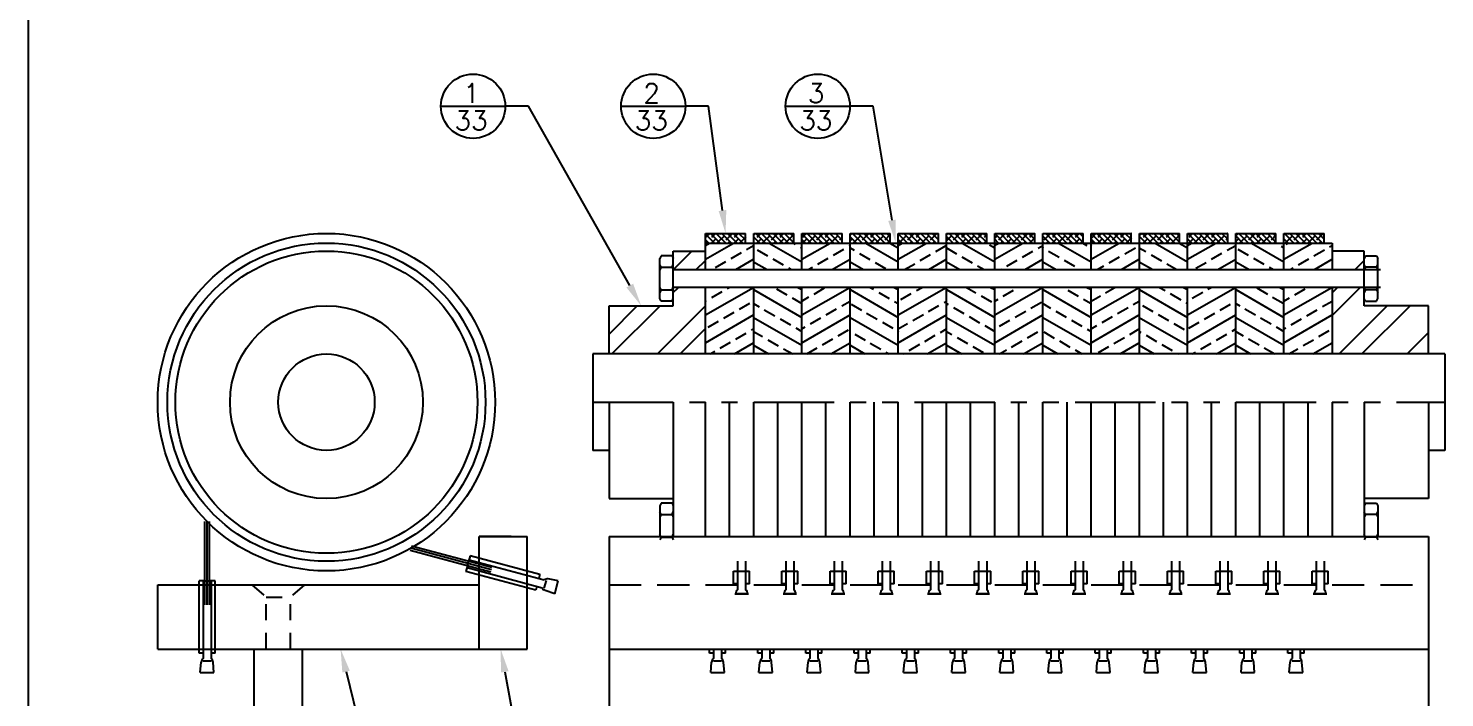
# Model space of a CAD drawing. Extents: x 0 to 33, y 0 to 24.7.
# Drawn here: x 0 to 11.02, y 6.99 to 12.2 of the extents above; entities that cross this region are included whole.
import ezdxf

# ---------------------------------------------------------------- set-up
doc = ezdxf.new("R2010")
doc.units = 0
doc.header["$MEASUREMENT"] = 0
for name, pattern in [('HIDDEN', [0.375, 0.25, -0.125]), ('HIDDEN2', [0.1875, 0.125, -0.0625]), ('PHANTOM2', [1.25, 0.625, -0.125, 0.125, -0.125, 0.125, -0.125])]:
    doc.linetypes.add(name, pattern=pattern)
doc.layers.get('0').update_dxf_attribs({"linetype": 'CONTINUOUS'})
for name, color, linetype in [('BORDER', 5, 'CONTINUOUS'), ('HATCH', 2, 'CONTINUOUS'), ('HIDDEN', 6, 'HIDDEN'), ('HIDDEN2', 6, 'HIDDEN2'), ('NFSECTION', 6, 'PHANTOM2'), ('OBJECT', 3, 'CONTINUOUS'), ('TEXT', 1, 'CONTINUOUS')]:
    doc.layers.add(name, color=color, linetype=linetype)
doc.styles.add('SIMPLEX', font='SIMPLEX')

# ---------------------------------------------------------------- blocks, each defined once
blk = doc.blocks.new('*X22')
at = {"color": 0}
for p, q in [((5.019, 10.322), (5.162, 10.466)), ((5.196, 10.322), (5.267, 10.394)), ((10.322, 10.322), (10.392, 10.392)), ((5.017, 10.144), (5.058, 10.184)), ((10.142, 10.142), (10.184, 10.184)), ((10.142, 9.965), (10.361, 10.184)), ((4.517, 9.821), (4.737, 10.041)), ((4.539, 9.666), (4.914, 10.041)), ((4.893, 9.666), (5.267, 10.04)), ((10.196, 9.666), (10.571, 10.041)), ((10.373, 9.666), (10.748, 10.041)), ((5.07, 9.666), (5.267, 9.863)), ((10.726, 9.666), (10.892, 9.832))]:
    blk.add_line(p, q, dxfattribs=at)
blk = doc.blocks.new('*X23')
at = {"color": 0}
for p, q in [((5.267, 10.402), (5.486, 10.528)), ((5.267, 10.51), (5.298, 10.528)), ((5.587, 10.479), (5.642, 10.51)), ((6.017, 10.402), (6.236, 10.528)), ((6.046, 10.527), (6.048, 10.528)), ((6.262, 10.435), (6.343, 10.482)), ((6.384, 10.506), (6.392, 10.51)), ((6.767, 10.402), (6.986, 10.528)), ((6.767, 10.51), (6.798, 10.528)), ((7.058, 10.462), (7.14, 10.509)), ((7.517, 10.402), (7.736, 10.528)), ((7.517, 10.511), (7.548, 10.528)), ((7.855, 10.489), (7.892, 10.51)), ((8.267, 10.402), (8.486, 10.528)), ((8.267, 10.51), (8.273, 10.514)), ((8.529, 10.445), (8.611, 10.492)), ((9.017, 10.402), (9.236, 10.528)), ((9.017, 10.51), (9.048, 10.528)), ((9.326, 10.472), (9.392, 10.51)), ((9.767, 10.402), (9.986, 10.528)), ((9.785, 10.521), (9.798, 10.528)), ((10, 10.429), (10.082, 10.476)), ((10.122, 10.499), (10.142, 10.51)), ((5.344, 10.338), (5.425, 10.385)), ((5.466, 10.408), (5.547, 10.455)), ((5.504, 10.322), (5.642, 10.402)), ((6.14, 10.365), (6.221, 10.412)), ((6.254, 10.322), (6.392, 10.402)), ((6.816, 10.322), (6.896, 10.368)), ((6.937, 10.392), (7.018, 10.439)), ((7.004, 10.322), (7.142, 10.402)), ((7.611, 10.348), (7.692, 10.395)), ((7.733, 10.419), (7.814, 10.465)), ((7.754, 10.322), (7.892, 10.402)), ((8.408, 10.375), (8.489, 10.422)), ((8.504, 10.322), (8.642, 10.402)), ((9.082, 10.332), (9.163, 10.378)), ((9.204, 10.402), (9.285, 10.449)), ((9.254, 10.322), (9.392, 10.402)), ((9.879, 10.358), (9.96, 10.405)), ((10.004, 10.322), (10.142, 10.402)), ((6.066, 10.322), (6.1, 10.342)), ((7.566, 10.322), (7.571, 10.325)), ((8.316, 10.322), (8.367, 10.352)), ((9.816, 10.322), (9.838, 10.335)), ((5.267, 9.969), (5.64, 10.184)), ((5.316, 10.105), (5.397, 10.152)), ((5.437, 10.176), (5.452, 10.184)), ((6.017, 9.969), (6.39, 10.184)), ((6.112, 10.132), (6.193, 10.179)), ((6.767, 9.969), (7.14, 10.184)), ((6.909, 10.159), (6.952, 10.184)), ((7.517, 9.969), (7.89, 10.184)), ((7.583, 10.116), (7.664, 10.162)), ((8.267, 9.969), (8.64, 10.184)), ((8.38, 10.142), (8.452, 10.184)), ((9.017, 9.969), (9.39, 10.184)), ((9.054, 10.099), (9.135, 10.146)), ((9.176, 10.169), (9.202, 10.184)), ((9.767, 9.969), (10.14, 10.184)), ((9.851, 10.126), (9.932, 10.173)), ((5.267, 10.077), (5.275, 10.082)), ((5.531, 10.013), (5.612, 10.06)), ((6.017, 10.077), (6.072, 10.109)), ((6.328, 10.04), (6.392, 10.077)), ((6.787, 10.089), (6.868, 10.136)), ((7.002, 9.997), (7.083, 10.044)), ((7.124, 10.067), (7.142, 10.077)), ((7.517, 10.077), (7.543, 10.092)), ((7.799, 10.023), (7.88, 10.07)), ((8.267, 10.077), (8.339, 10.119)), ((8.473, 9.98), (8.555, 10.027)), ((8.595, 10.05), (8.642, 10.077)), ((9.27, 10.007), (9.351, 10.054)), ((9.392, 10.077), (9.392, 10.077)), ((9.767, 10.077), (9.81, 10.102)), ((10.066, 10.034), (10.142, 10.077)), ((5.267, 9.753), (5.642, 9.969)), ((5.288, 9.873), (5.369, 9.92)), ((5.409, 9.943), (5.491, 9.99)), ((6.017, 9.753), (6.392, 9.969)), ((6.084, 9.9), (6.165, 9.946)), ((6.206, 9.97), (6.287, 10.017)), ((6.767, 9.753), (7.142, 9.969)), ((6.88, 9.926), (6.962, 9.973)), ((7.517, 9.753), (7.892, 9.969)), ((7.555, 9.883), (7.636, 9.93)), ((7.677, 9.953), (7.758, 10)), ((8.267, 9.753), (8.642, 9.969)), ((8.352, 9.91), (8.433, 9.957)), ((9.017, 9.753), (9.392, 9.969)), ((9.148, 9.936), (9.229, 9.983)), ((9.767, 9.753), (10.142, 9.969)), ((9.823, 9.893), (9.904, 9.94)), ((9.944, 9.963), (10.026, 10.01)), ((5.503, 9.781), (5.584, 9.828)), ((5.625, 9.851), (5.642, 9.861)), ((6.017, 9.861), (6.043, 9.876)), ((6.3, 9.808), (6.381, 9.854)), ((6.767, 9.861), (6.84, 9.903)), ((6.974, 9.764), (7.055, 9.811)), ((7.096, 9.834), (7.142, 9.861)), ((7.771, 9.791), (7.852, 9.838)), ((8.267, 9.861), (8.311, 9.886)), ((8.567, 9.818), (8.642, 9.861)), ((9.026, 9.866), (9.107, 9.913)), ((9.242, 9.774), (9.323, 9.821)), ((9.364, 9.844), (9.392, 9.861)), ((9.767, 9.861), (9.782, 9.87)), ((10.038, 9.801), (10.119, 9.848)), ((5.381, 9.71), (5.463, 9.757)), ((5.492, 9.666), (5.642, 9.753)), ((6.056, 9.667), (6.137, 9.714)), ((6.178, 9.737), (6.259, 9.784)), ((6.242, 9.666), (6.392, 9.753)), ((6.852, 9.694), (6.934, 9.741)), ((6.992, 9.666), (7.142, 9.753)), ((7.554, 9.666), (7.608, 9.697)), ((7.649, 9.72), (7.73, 9.767)), ((7.742, 9.666), (7.892, 9.753)), ((8.324, 9.677), (8.405, 9.724)), ((8.445, 9.747), (8.526, 9.794)), ((8.492, 9.666), (8.642, 9.753)), ((9.12, 9.704), (9.201, 9.751)), ((9.242, 9.666), (9.392, 9.753)), ((9.804, 9.666), (9.876, 9.707)), ((9.916, 9.731), (9.998, 9.777)), ((9.992, 9.666), (10.142, 9.753)), ((5.304, 9.666), (5.341, 9.687)), ((6.804, 9.666), (6.812, 9.67)), ((9.054, 9.666), (9.079, 9.68))]:
    blk.add_line(p, q, dxfattribs=at)
blk = doc.blocks.new('*X24')
at = {"color": 0}
for p, q in [((5.669, 10.475), (5.75, 10.428)), ((5.764, 10.528), (6.017, 10.382)), ((5.952, 10.528), (5.966, 10.52)), ((6.006, 10.497), (6.017, 10.491)), ((6.392, 10.491), (6.425, 10.472)), ((6.514, 10.528), (6.767, 10.382)), ((6.702, 10.528), (6.762, 10.494)), ((7.142, 10.491), (7.221, 10.445)), ((7.264, 10.528), (7.517, 10.382)), ((7.477, 10.514), (7.517, 10.491)), ((7.892, 10.491), (7.896, 10.489)), ((8.014, 10.528), (8.267, 10.382)), ((8.202, 10.528), (8.233, 10.51)), ((8.642, 10.491), (8.692, 10.462)), ((8.764, 10.528), (9.017, 10.382)), ((8.952, 10.528), (9.017, 10.491)), ((9.408, 10.482), (9.489, 10.435)), ((9.514, 10.528), (9.767, 10.382)), ((9.702, 10.528), (9.704, 10.527)), ((9.745, 10.504), (9.767, 10.491)), ((5.642, 10.382), (5.746, 10.322)), ((5.791, 10.405), (5.872, 10.358)), ((6.392, 10.382), (6.496, 10.322)), ((6.465, 10.448), (6.547, 10.401)), ((6.587, 10.378), (6.668, 10.331)), ((7.142, 10.382), (7.246, 10.322)), ((7.262, 10.422), (7.343, 10.375)), ((7.892, 10.382), (7.996, 10.322)), ((7.936, 10.465), (8.018, 10.418)), ((8.058, 10.395), (8.139, 10.348)), ((8.642, 10.382), (8.746, 10.322)), ((8.733, 10.438), (8.814, 10.391)), ((8.855, 10.368), (8.934, 10.322)), ((9.392, 10.382), (9.496, 10.322)), ((9.529, 10.411), (9.61, 10.365)), ((5.913, 10.335), (5.934, 10.322)), ((7.384, 10.351), (7.434, 10.322)), ((8.18, 10.324), (8.184, 10.322)), ((9.651, 10.341), (9.684, 10.322)), ((5.642, 10.166), (6.017, 9.949)), ((5.819, 10.172), (5.9, 10.125)), ((5.985, 10.184), (6.017, 10.166)), ((6.392, 10.166), (6.767, 9.949)), ((6.548, 10.184), (6.575, 10.169)), ((6.615, 10.145), (6.696, 10.098)), ((6.735, 10.184), (6.767, 10.166)), ((7.142, 10.166), (7.517, 9.949)), ((7.298, 10.184), (7.371, 10.142)), ((7.485, 10.184), (7.517, 10.166)), ((7.892, 10.166), (8.267, 9.949)), ((8.086, 10.162), (8.167, 10.115)), ((8.235, 10.184), (8.267, 10.166)), ((8.642, 10.166), (9.017, 9.949)), ((8.798, 10.184), (8.842, 10.159)), ((8.985, 10.184), (9.017, 10.166)), ((9.392, 10.166), (9.767, 9.949)), ((9.557, 10.179), (9.639, 10.132)), ((9.735, 10.184), (9.767, 10.166)), ((5.642, 10.058), (5.684, 10.033)), ((5.941, 10.102), (6.017, 10.058)), ((6.4, 10.053), (6.481, 10.006)), ((6.737, 10.075), (6.767, 10.058)), ((7.142, 10.058), (7.155, 10.05)), ((7.196, 10.026), (7.277, 9.98)), ((7.412, 10.119), (7.493, 10.072)), ((7.892, 10.058), (7.952, 10.023)), ((8.208, 10.092), (8.267, 10.058)), ((8.667, 10.043), (8.748, 9.996)), ((8.883, 10.135), (8.964, 10.088)), ((9.004, 10.065), (9.017, 10.058)), ((9.392, 10.058), (9.423, 10.04)), ((9.679, 10.108), (9.76, 10.062)), ((5.642, 9.949), (6.017, 9.733)), ((5.725, 10.01), (5.806, 9.963)), ((5.847, 9.939), (5.928, 9.893)), ((6.392, 9.949), (6.767, 9.733)), ((6.521, 9.983), (6.603, 9.936)), ((7.142, 9.949), (7.517, 9.733)), ((7.318, 9.956), (7.399, 9.909)), ((7.892, 9.949), (8.267, 9.733)), ((7.993, 10), (8.074, 9.953)), ((8.114, 9.929), (8.195, 9.883)), ((8.642, 9.949), (9.017, 9.733)), ((8.789, 9.973), (8.87, 9.926)), ((9.392, 9.949), (9.767, 9.733)), ((9.464, 10.016), (9.545, 9.97)), ((9.585, 9.946), (9.667, 9.899)), ((5.642, 9.841), (5.712, 9.801)), ((5.969, 9.869), (6.017, 9.841)), ((6.428, 9.821), (6.509, 9.774)), ((6.643, 9.913), (6.724, 9.866)), ((6.765, 9.842), (6.767, 9.841)), ((7.142, 9.841), (7.184, 9.817)), ((7.44, 9.886), (7.517, 9.841)), ((7.899, 9.837), (7.98, 9.79)), ((8.236, 9.859), (8.267, 9.841)), ((8.642, 9.841), (8.655, 9.834)), ((8.695, 9.811), (8.776, 9.764)), ((8.911, 9.903), (8.992, 9.856)), ((9.392, 9.841), (9.451, 9.807)), ((9.707, 9.876), (9.767, 9.841)), ((5.642, 9.733), (5.758, 9.666)), ((5.753, 9.777), (5.834, 9.73)), ((5.875, 9.707), (5.946, 9.666)), ((6.392, 9.733), (6.508, 9.666)), ((6.549, 9.75), (6.631, 9.703)), ((7.142, 9.733), (7.258, 9.666)), ((7.224, 9.794), (7.305, 9.747)), ((7.346, 9.723), (7.427, 9.677)), ((7.892, 9.733), (8.008, 9.666)), ((8.021, 9.767), (8.102, 9.72)), ((8.142, 9.697), (8.196, 9.666)), ((8.642, 9.733), (8.758, 9.666)), ((8.817, 9.74), (8.898, 9.693)), ((9.392, 9.733), (9.508, 9.666)), ((9.492, 9.784), (9.573, 9.737)), ((9.613, 9.713), (9.695, 9.667)), ((6.671, 9.68), (6.696, 9.666)), ((8.939, 9.67), (8.946, 9.666))]:
    blk.add_line(p, q, dxfattribs=at)
blk = doc.blocks.new('*X25')
at = {"color": 0}
for p, q in [((5.3, 10.603), (5.267, 10.571)), ((5.337, 10.528), (5.267, 10.598)), ((5.382, 10.528), (5.307, 10.603)), ((5.344, 10.603), (5.314, 10.573)), ((5.426, 10.528), (5.351, 10.603)), ((5.414, 10.585), (5.359, 10.529)), ((5.388, 10.603), (5.381, 10.596)), ((5.47, 10.528), (5.395, 10.603)), ((5.477, 10.603), (5.425, 10.551)), ((5.514, 10.528), (5.439, 10.603)), ((5.558, 10.528), (5.483, 10.603)), ((5.521, 10.603), (5.491, 10.573)), ((5.58, 10.551), (5.528, 10.603)), ((5.565, 10.603), (5.557, 10.596)), ((5.58, 10.595), (5.572, 10.603)), ((5.654, 10.603), (5.642, 10.592)), ((5.691, 10.528), (5.642, 10.577)), ((5.735, 10.528), (5.66, 10.603)), ((5.698, 10.603), (5.668, 10.573)), ((5.779, 10.528), (5.704, 10.603)), ((5.767, 10.585), (5.712, 10.529)), ((5.742, 10.603), (5.734, 10.596)), ((5.824, 10.528), (5.749, 10.603)), ((5.83, 10.603), (5.778, 10.551)), ((5.868, 10.528), (5.793, 10.603)), ((5.912, 10.528), (5.837, 10.603)), ((5.875, 10.603), (5.845, 10.573)), ((5.955, 10.53), (5.881, 10.603)), ((5.944, 10.585), (5.889, 10.529)), ((5.919, 10.603), (5.911, 10.596)), ((5.955, 10.574), (5.925, 10.603)), ((6.089, 10.528), (6.017, 10.6)), ((6.051, 10.603), (6.021, 10.573)), ((6.133, 10.528), (6.058, 10.603)), ((6.121, 10.585), (6.066, 10.529)), ((6.095, 10.603), (6.088, 10.596)), ((6.177, 10.528), (6.102, 10.603)), ((6.184, 10.603), (6.132, 10.551)), ((6.221, 10.528), (6.146, 10.603)), ((6.266, 10.528), (6.191, 10.603)), ((6.228, 10.603), (6.198, 10.573)), ((6.31, 10.528), (6.235, 10.603)), ((6.298, 10.585), (6.242, 10.529)), ((6.272, 10.603), (6.265, 10.596)), ((6.33, 10.552), (6.279, 10.603)), ((6.33, 10.597), (6.323, 10.603)), ((6.405, 10.603), (6.392, 10.591)), ((6.442, 10.528), (6.392, 10.578)), ((6.486, 10.528), (6.411, 10.603)), ((6.474, 10.585), (6.419, 10.529)), ((6.449, 10.603), (6.441, 10.596)), ((6.531, 10.528), (6.456, 10.603)), ((6.537, 10.603), (6.485, 10.551)), ((6.575, 10.528), (6.5, 10.603)), ((6.619, 10.528), (6.544, 10.603)), ((6.582, 10.603), (6.552, 10.573)), ((6.663, 10.528), (6.588, 10.603)), ((6.651, 10.585), (6.596, 10.529)), ((6.626, 10.603), (6.618, 10.596)), ((6.705, 10.531), (6.632, 10.603)), ((6.705, 10.594), (6.662, 10.551)), ((6.705, 10.575), (6.677, 10.603)), ((6.84, 10.528), (6.767, 10.601)), ((6.828, 10.585), (6.773, 10.529)), ((6.803, 10.603), (6.795, 10.596)), ((6.884, 10.528), (6.809, 10.603)), ((6.891, 10.603), (6.839, 10.551)), ((6.928, 10.528), (6.853, 10.603)), ((6.973, 10.528), (6.898, 10.603)), ((6.935, 10.603), (6.905, 10.573)), ((7.017, 10.528), (6.942, 10.603)), ((7.005, 10.585), (6.95, 10.529)), ((6.979, 10.603), (6.972, 10.596)), ((7.061, 10.528), (6.986, 10.603)), ((7.068, 10.603), (7.016, 10.551)), ((7.08, 10.554), (7.03, 10.603)), ((7.08, 10.598), (7.074, 10.603)), ((7.182, 10.585), (7.142, 10.545)), ((7.194, 10.528), (7.142, 10.58)), ((7.156, 10.603), (7.148, 10.596)), ((7.238, 10.528), (7.163, 10.603)), ((7.245, 10.603), (7.193, 10.551)), ((7.282, 10.528), (7.207, 10.603)), ((7.326, 10.528), (7.251, 10.603)), ((7.289, 10.603), (7.259, 10.573)), ((7.37, 10.528), (7.295, 10.603)), ((7.358, 10.585), (7.303, 10.529)), ((7.333, 10.603), (7.325, 10.596)), ((7.415, 10.528), (7.34, 10.603)), ((7.421, 10.603), (7.369, 10.551)), ((7.455, 10.532), (7.384, 10.603)), ((7.455, 10.577), (7.428, 10.603)), ((7.455, 10.593), (7.436, 10.573)), ((7.591, 10.528), (7.517, 10.602)), ((7.535, 10.585), (7.517, 10.567)), ((7.598, 10.603), (7.546, 10.551)), ((7.636, 10.528), (7.561, 10.603)), ((7.68, 10.528), (7.605, 10.603)), ((7.642, 10.603), (7.612, 10.573)), ((7.724, 10.528), (7.649, 10.603)), ((7.712, 10.585), (7.657, 10.529)), ((7.686, 10.603), (7.679, 10.596)), ((7.768, 10.528), (7.693, 10.603)), ((7.775, 10.603), (7.723, 10.551)), ((7.812, 10.528), (7.737, 10.603)), ((7.83, 10.555), (7.781, 10.603)), ((7.819, 10.603), (7.789, 10.573)), ((7.83, 10.599), (7.826, 10.603)), ((7.945, 10.528), (7.892, 10.581)), ((7.952, 10.603), (7.9, 10.551)), ((7.989, 10.528), (7.914, 10.603)), ((8.033, 10.528), (7.958, 10.603)), ((7.996, 10.603), (7.966, 10.573)), ((8.077, 10.528), (8.002, 10.603)), ((8.065, 10.585), (8.01, 10.529)), ((8.04, 10.603), (8.032, 10.596)), ((8.122, 10.528), (8.047, 10.603)), ((8.128, 10.603), (8.076, 10.551)), ((8.166, 10.528), (8.091, 10.603)), ((8.205, 10.534), (8.135, 10.603)), ((8.173, 10.603), (8.143, 10.573)), ((8.205, 10.578), (8.179, 10.603)), ((8.305, 10.603), (8.267, 10.565)), ((8.343, 10.528), (8.268, 10.603)), ((8.387, 10.528), (8.312, 10.603)), ((8.349, 10.603), (8.32, 10.573)), ((8.431, 10.528), (8.356, 10.603)), ((8.419, 10.585), (8.364, 10.529)), ((8.394, 10.603), (8.386, 10.596)), ((8.475, 10.528), (8.4, 10.603)), ((8.482, 10.603), (8.43, 10.551)), ((8.519, 10.528), (8.444, 10.603)), ((8.564, 10.528), (8.489, 10.603)), ((8.526, 10.603), (8.496, 10.573)), ((8.58, 10.556), (8.533, 10.603)), ((8.57, 10.603), (8.563, 10.596)), ((8.58, 10.601), (8.577, 10.603)), ((8.659, 10.603), (8.642, 10.587)), ((8.696, 10.528), (8.642, 10.582)), ((8.74, 10.528), (8.665, 10.603)), ((8.703, 10.603), (8.673, 10.573)), ((8.785, 10.528), (8.71, 10.603)), ((8.773, 10.585), (8.717, 10.529)), ((8.747, 10.603), (8.739, 10.596)), ((8.829, 10.528), (8.754, 10.603)), ((8.836, 10.603), (8.784, 10.551)), ((8.873, 10.528), (8.798, 10.603)), ((8.917, 10.528), (8.842, 10.603)), ((8.88, 10.603), (8.85, 10.573)), ((8.955, 10.535), (8.886, 10.603)), ((8.949, 10.585), (8.894, 10.529)), ((8.924, 10.603), (8.916, 10.596)), ((8.955, 10.579), (8.931, 10.603)), ((9.094, 10.528), (9.019, 10.603)), ((9.056, 10.603), (9.027, 10.573)), ((9.138, 10.528), (9.063, 10.603)), ((9.126, 10.585), (9.071, 10.529)), ((9.101, 10.603), (9.093, 10.596)), ((9.182, 10.528), (9.107, 10.603)), ((9.189, 10.603), (9.137, 10.551)), ((9.227, 10.528), (9.152, 10.603)), ((9.271, 10.528), (9.196, 10.603)), ((9.233, 10.603), (9.203, 10.573)), ((9.315, 10.528), (9.24, 10.603)), ((9.303, 10.585), (9.248, 10.529)), ((9.277, 10.603), (9.27, 10.596)), ((9.33, 10.558), (9.284, 10.603)), ((9.33, 10.602), (9.328, 10.603)), ((9.41, 10.603), (9.392, 10.585)), ((9.447, 10.528), (9.392, 10.584)), ((9.492, 10.528), (9.417, 10.603)), ((9.48, 10.585), (9.424, 10.529)), ((9.454, 10.603), (9.447, 10.596)), ((9.536, 10.528), (9.461, 10.603)), ((9.543, 10.603), (9.491, 10.551)), ((9.58, 10.528), (9.505, 10.603)), ((9.624, 10.528), (9.549, 10.603)), ((9.587, 10.603), (9.557, 10.573)), ((9.668, 10.528), (9.593, 10.603)), ((9.656, 10.585), (9.601, 10.529)), ((9.631, 10.603), (9.623, 10.596)), ((9.705, 10.536), (9.638, 10.603)), ((9.705, 10.589), (9.667, 10.551)), ((9.705, 10.58), (9.682, 10.603)), ((9.845, 10.528), (9.77, 10.603)), ((9.833, 10.585), (9.778, 10.529)), ((9.808, 10.603), (9.8, 10.596)), ((9.889, 10.528), (9.814, 10.603)), ((9.896, 10.603), (9.844, 10.551)), ((9.934, 10.528), (9.859, 10.603)), ((9.978, 10.528), (9.903, 10.603)), ((9.94, 10.603), (9.911, 10.573)), ((10.022, 10.528), (9.947, 10.603)), ((10.01, 10.585), (9.955, 10.529)), ((9.985, 10.603), (9.977, 10.596)), ((10.066, 10.528), (9.991, 10.603)), ((10.073, 10.603), (10.021, 10.551)), ((10.08, 10.559), (10.035, 10.603)), ((10.08, 10.603), (10.08, 10.603)), ((5.293, 10.528), (5.267, 10.554)), ((5.281, 10.54), (5.269, 10.528)), ((5.347, 10.562), (5.313, 10.528)), ((5.458, 10.54), (5.446, 10.528)), ((5.524, 10.562), (5.49, 10.528)), ((5.58, 10.574), (5.535, 10.529)), ((5.647, 10.528), (5.642, 10.533)), ((5.701, 10.562), (5.667, 10.528)), ((5.812, 10.54), (5.8, 10.528)), ((5.878, 10.562), (5.844, 10.528)), ((6.045, 10.528), (6.017, 10.556)), ((6.055, 10.562), (6.02, 10.528)), ((6.165, 10.54), (6.153, 10.528)), ((6.231, 10.562), (6.197, 10.528)), ((6.33, 10.572), (6.309, 10.551)), ((6.408, 10.562), (6.392, 10.546)), ((6.398, 10.528), (6.392, 10.534)), ((6.519, 10.54), (6.507, 10.528)), ((6.585, 10.562), (6.551, 10.528)), ((6.695, 10.54), (6.683, 10.528)), ((6.796, 10.528), (6.767, 10.557)), ((6.872, 10.54), (6.86, 10.528)), ((6.938, 10.562), (6.904, 10.528)), ((7.049, 10.54), (7.037, 10.528)), ((7.149, 10.528), (7.142, 10.535)), ((7.226, 10.54), (7.214, 10.528)), ((7.292, 10.562), (7.258, 10.528)), ((7.403, 10.54), (7.39, 10.528)), ((7.455, 10.548), (7.435, 10.528)), ((7.547, 10.528), (7.517, 10.558)), ((7.579, 10.54), (7.567, 10.528)), ((7.646, 10.562), (7.611, 10.528)), ((7.756, 10.54), (7.744, 10.528)), ((7.822, 10.562), (7.788, 10.528)), ((7.901, 10.528), (7.892, 10.537)), ((7.933, 10.54), (7.921, 10.528)), ((7.999, 10.562), (7.965, 10.528)), ((8.11, 10.54), (8.098, 10.528)), ((8.176, 10.562), (8.142, 10.528)), ((8.205, 10.547), (8.187, 10.529)), ((8.298, 10.528), (8.267, 10.56)), ((8.286, 10.54), (8.274, 10.528)), ((8.353, 10.562), (8.319, 10.528)), ((8.463, 10.54), (8.451, 10.528)), ((8.529, 10.562), (8.495, 10.528)), ((8.58, 10.568), (8.541, 10.529)), ((8.652, 10.528), (8.642, 10.538)), ((8.706, 10.562), (8.672, 10.528)), ((8.817, 10.54), (8.805, 10.528)), ((8.883, 10.562), (8.849, 10.528)), ((9.05, 10.528), (9.017, 10.561)), ((9.06, 10.562), (9.026, 10.528)), ((9.17, 10.54), (9.158, 10.528)), ((9.237, 10.562), (9.202, 10.528)), ((9.33, 10.567), (9.314, 10.551)), ((9.413, 10.562), (9.392, 10.541)), ((9.403, 10.528), (9.392, 10.539)), ((9.524, 10.54), (9.512, 10.528)), ((9.59, 10.562), (9.556, 10.528)), ((9.701, 10.54), (9.689, 10.528)), ((9.801, 10.528), (9.767, 10.562)), ((9.877, 10.54), (9.865, 10.528)), ((9.944, 10.562), (9.91, 10.528)), ((10.054, 10.54), (10.042, 10.528))]:
    blk.add_line(p, q, dxfattribs=at)

msp = doc.modelspace()

# ---------------------------------------------------------------- linework, layer by layer
at = {"layer": 'BORDER'}
msp.add_line((0, 21), (0, 0), dxfattribs=at)
at = {"layer": 'HATCH'}
for p, q in [((1.3728, 7.7142), (1.3728, 8.3627)), ((1.3908, 7.7142), (1.3908, 8.3627)), ((1.4088, 7.7142), (1.4088, 8.3627)), ((3.6016, 7.9863), (2.9752, 8.1541)), ((3.6062, 8.0037), (2.9798, 8.1715)), ((3.5969, 7.9689), (2.9705, 8.1367)), ((3.4158, 8.0174), (3.4251, 8.0522)), ((3.4366, 8.0952), (3.4251, 8.0522)), ((3.4286, 8.065), (4.0131, 7.9084)), ((3.98, 7.9496), (3.4366, 8.0952)), ((5.5172, 8.0533), (5.5172, 7.8313)), ((5.5797, 8.0533), (5.5797, 7.8313)), ((5.8922, 8.0533), (5.8922, 7.8313)), ((5.9547, 8.0533), (5.9547, 7.8313)), ((6.2672, 8.0533), (6.2672, 7.8313)), ((6.3297, 8.0533), (6.3297, 7.8313)), ((6.6422, 8.0533), (6.6422, 7.8313)), ((6.7047, 8.0533), (6.7047, 7.8313)), ((7.0172, 8.0533), (7.0172, 7.8313)), ((7.0797, 8.0533), (7.0797, 7.8313)), ((7.3922, 8.0533), (7.3922, 7.8313)), ((7.4547, 8.0533), (7.4547, 7.8313)), ((7.7672, 8.0533), (7.7672, 7.8313)), ((7.8297, 8.0533), (7.8297, 7.8313)), ((8.1422, 8.0533), (8.1422, 7.8313)), ((8.2047, 8.0533), (8.2047, 7.8313)), ((8.5172, 8.0533), (8.5172, 7.8313)), ((8.5797, 8.0533), (8.5797, 7.8313)), ((8.8922, 8.0533), (8.8922, 7.8313)), ((8.9547, 8.0533), (8.9547, 7.8313)), ((9.2672, 8.0533), (9.2672, 7.8313)), ((9.3297, 8.0533), (9.3297, 7.8313)), ((9.6422, 8.0533), (9.6422, 7.8313)), ((9.7047, 8.0533), (9.7047, 7.8313)), ((10.0172, 8.0533), (10.0172, 7.8313)), ((10.0797, 8.0533), (10.0797, 7.8313)), ((3.4158, 8.0174), (3.4043, 7.9744)), ((3.9476, 7.8288), (3.4043, 7.9744)), ((3.4124, 8.0046), (3.9969, 7.848)), ((3.98, 7.9496), (3.9719, 7.9194)), ((5.486, 7.9759), (5.611, 7.9759)), ((5.486, 7.8767), (5.486, 7.9759)), ((5.611, 7.8767), (5.611, 7.9759)), ((5.861, 7.8767), (5.861, 7.9759)), ((5.861, 7.9759), (5.986, 7.9759)), ((5.986, 7.8767), (5.986, 7.9759)), ((6.236, 7.8767), (6.236, 7.9759)), ((6.236, 7.9759), (6.361, 7.9759)), ((6.361, 7.8767), (6.361, 7.9759)), ((6.611, 7.8767), (6.611, 7.9759)), ((6.611, 7.9759), (6.736, 7.9759)), ((6.736, 7.8767), (6.736, 7.9759)), ((6.986, 7.8767), (6.986, 7.9759)), ((6.986, 7.9759), (7.111, 7.9759)), ((7.111, 7.8767), (7.111, 7.9759)), ((7.361, 7.8767), (7.361, 7.9759)), ((7.361, 7.9759), (7.486, 7.9759)), ((7.486, 7.8767), (7.486, 7.9759)), ((7.736, 7.8767), (7.736, 7.9759)), ((7.736, 7.9759), (7.861, 7.9759)), ((7.861, 7.8767), (7.861, 7.9759)), ((8.111, 7.8767), (8.111, 7.9759)), ((8.111, 7.9759), (8.236, 7.9759)), ((8.236, 7.8767), (8.236, 7.9759)), ((8.486, 7.8767), (8.486, 7.9759)), ((8.486, 7.9759), (8.611, 7.9759)), ((8.611, 7.8767), (8.611, 7.9759)), ((8.861, 7.8767), (8.861, 7.9759)), ((8.861, 7.9759), (8.986, 7.9759)), ((8.986, 7.8767), (8.986, 7.9759)), ((9.236, 7.8767), (9.236, 7.9759)), ((9.236, 7.9759), (9.361, 7.9759)), ((9.361, 7.8767), (9.361, 7.9759)), ((9.611, 7.8767), (9.611, 7.9759)), ((9.611, 7.9759), (9.736, 7.9759)), ((9.736, 7.8767), (9.736, 7.9759)), ((9.986, 7.8767), (9.986, 7.9759)), ((9.986, 7.9759), (10.111, 7.9759)), ((10.111, 7.8767), (10.111, 7.9759)), ((1.3728, 7.9017), (1.3283, 7.9017)), ((1.3283, 7.3392), (1.3283, 7.9017)), ((1.3596, 7.9017), (1.3596, 7.2965)), ((1.3728, 7.9017), (1.4088, 7.9017)), ((1.4533, 7.9017), (1.4088, 7.9017)), ((1.4221, 7.9017), (1.4221, 7.2965)), ((1.4533, 7.3392), (1.4533, 7.9017)), ((3.9557, 7.859), (3.9476, 7.8288)), ((4.0137, 7.8435), (4.0298, 7.9039)), ((4.095, 7.7992), (4.0193, 7.8268)), ((4.1224, 7.9016), (4.0431, 7.9155)), ((4.095, 7.7992), (4.1224, 7.9016)), ((5.5172, 7.8767), (5.486, 7.8767)), ((5.611, 7.8767), (5.5797, 7.8767)), ((5.8922, 7.8767), (5.861, 7.8767)), ((5.986, 7.8767), (5.9547, 7.8767)), ((6.2672, 7.8767), (6.236, 7.8767)), ((6.361, 7.8767), (6.3297, 7.8767)), ((6.6422, 7.8767), (6.611, 7.8767)), ((6.736, 7.8767), (6.7047, 7.8767)), ((7.0172, 7.8767), (6.986, 7.8767)), ((7.111, 7.8767), (7.0797, 7.8767)), ((7.3922, 7.8767), (7.361, 7.8767)), ((7.486, 7.8767), (7.4547, 7.8767)), ((7.7672, 7.8767), (7.736, 7.8767)), ((7.861, 7.8767), (7.8297, 7.8767)), ((8.1422, 7.8767), (8.111, 7.8767)), ((8.236, 7.8767), (8.2047, 7.8767)), ((8.5172, 7.8767), (8.486, 7.8767)), ((8.611, 7.8767), (8.5797, 7.8767)), ((8.8922, 7.8767), (8.861, 7.8767)), ((8.986, 7.8767), (8.9547, 7.8767)), ((9.2672, 7.8767), (9.236, 7.8767)), ((9.361, 7.8767), (9.3297, 7.8767)), ((9.6422, 7.8767), (9.611, 7.8767)), ((9.736, 7.8767), (9.7047, 7.8767)), ((10.0172, 7.8767), (9.986, 7.8767)), ((10.111, 7.8767), (10.0797, 7.8767)), ((5.4955, 7.7992), (5.6015, 7.7992)), ((5.5945, 7.7992), (5.5024, 7.7992)), ((5.8705, 7.7992), (5.9765, 7.7992)), ((5.9695, 7.7992), (5.8774, 7.7992)), ((6.2455, 7.7992), (6.3515, 7.7992)), ((6.3445, 7.7992), (6.2524, 7.7992)), ((6.6205, 7.7992), (6.7265, 7.7992)), ((6.7195, 7.7992), (6.6274, 7.7992)), ((6.9955, 7.7992), (7.1015, 7.7992)), ((7.0945, 7.7992), (7.0024, 7.7992)), ((7.3705, 7.7992), (7.4765, 7.7992)), ((7.4695, 7.7992), (7.3774, 7.7992)), ((7.7455, 7.7992), (7.8515, 7.7992)), ((7.8445, 7.7992), (7.7524, 7.7992)), ((8.1205, 7.7992), (8.2265, 7.7992)), ((8.2195, 7.7992), (8.1274, 7.7992)), ((8.4955, 7.7992), (8.6015, 7.7992)), ((8.5945, 7.7992), (8.5024, 7.7992)), ((8.8705, 7.7992), (8.9765, 7.7992)), ((8.9695, 7.7992), (8.8774, 7.7992)), ((9.2455, 7.7992), (9.3515, 7.7992)), ((9.3445, 7.7992), (9.2524, 7.7992)), ((9.6205, 7.7992), (9.7265, 7.7992)), ((9.7195, 7.7992), (9.6274, 7.7992)), ((9.9955, 7.7992), (10.1015, 7.7992)), ((10.0945, 7.7992), (10.0024, 7.7992)), ((1.3596, 7.3392), (1.3283, 7.3392)), ((1.3596, 7.2792), (1.4221, 7.2792)), ((1.4533, 7.3392), (1.4221, 7.3392)), ((5.2985, 7.3392), (5.2985, 7.3705)), ((5.3297, 7.3392), (5.2985, 7.3392)), ((5.3297, 7.3705), (5.3297, 7.2965)), ((5.3297, 7.2792), (5.3922, 7.2792)), ((5.3922, 7.3705), (5.3922, 7.2965)), ((5.4235, 7.3392), (5.3922, 7.3392)), ((5.4235, 7.3392), (5.4235, 7.3705)), ((5.6735, 7.3392), (5.6735, 7.3705)), ((5.7047, 7.3392), (5.6735, 7.3392)), ((5.7047, 7.3705), (5.7047, 7.2965)), ((5.7047, 7.2792), (5.7672, 7.2792)), ((5.7672, 7.3705), (5.7672, 7.2965)), ((5.7985, 7.3392), (5.7672, 7.3392)), ((5.7985, 7.3392), (5.7985, 7.3705)), ((6.0485, 7.3392), (6.0485, 7.3705)), ((6.0797, 7.3392), (6.0485, 7.3392)), ((6.0797, 7.3705), (6.0797, 7.2965)), ((6.0797, 7.2792), (6.1422, 7.2792)), ((6.1422, 7.3705), (6.1422, 7.2965)), ((6.1735, 7.3392), (6.1422, 7.3392)), ((6.1735, 7.3392), (6.1735, 7.3705)), ((6.4235, 7.3392), (6.4235, 7.3705)), ((6.4547, 7.3392), (6.4235, 7.3392)), ((6.4547, 7.3705), (6.4547, 7.2965)), ((6.4547, 7.2792), (6.5172, 7.2792)), ((6.5172, 7.3705), (6.5172, 7.2965)), ((6.5485, 7.3392), (6.5172, 7.3392)), ((6.5485, 7.3392), (6.5485, 7.3705)), ((6.7985, 7.3392), (6.7985, 7.3705)), ((6.8297, 7.3392), (6.7985, 7.3392)), ((6.8297, 7.3705), (6.8297, 7.2965)), ((6.8297, 7.2792), (6.8922, 7.2792)), ((6.8922, 7.3705), (6.8922, 7.2965)), ((6.9235, 7.3392), (6.8922, 7.3392)), ((6.9235, 7.3392), (6.9235, 7.3705)), ((7.1735, 7.3392), (7.1735, 7.3705)), ((7.2047, 7.3392), (7.1735, 7.3392)), ((7.2047, 7.3705), (7.2047, 7.2965)), ((7.2047, 7.2792), (7.2672, 7.2792)), ((7.2672, 7.3705), (7.2672, 7.2965)), ((7.2985, 7.3392), (7.2672, 7.3392)), ((7.2985, 7.3392), (7.2985, 7.3705)), ((7.5485, 7.3392), (7.5485, 7.3705)), ((7.5797, 7.3392), (7.5485, 7.3392)), ((7.5797, 7.3705), (7.5797, 7.2965)), ((7.5797, 7.2792), (7.6422, 7.2792)), ((7.6422, 7.3705), (7.6422, 7.2965)), ((7.6735, 7.3392), (7.6422, 7.3392)), ((7.6735, 7.3392), (7.6735, 7.3705)), ((7.9235, 7.3392), (7.9235, 7.3705)), ((7.9547, 7.3392), (7.9235, 7.3392)), ((7.9547, 7.3705), (7.9547, 7.2965)), ((7.9547, 7.2792), (8.0172, 7.2792)), ((8.0172, 7.3705), (8.0172, 7.2965)), ((8.0485, 7.3392), (8.0172, 7.3392)), ((8.0485, 7.3392), (8.0485, 7.3705)), ((8.2985, 7.3392), (8.2985, 7.3705)), ((8.3297, 7.3392), (8.2985, 7.3392)), ((8.3297, 7.3705), (8.3297, 7.2965)), ((8.3297, 7.2792), (8.3922, 7.2792)), ((8.3922, 7.3705), (8.3922, 7.2965)), ((8.4235, 7.3392), (8.3922, 7.3392)), ((8.4235, 7.3392), (8.4235, 7.3705)), ((8.6735, 7.3392), (8.6735, 7.3705)), ((8.7047, 7.3392), (8.6735, 7.3392)), ((8.7047, 7.3705), (8.7047, 7.2965)), ((8.7047, 7.2792), (8.7672, 7.2792)), ((8.7672, 7.3705), (8.7672, 7.2965)), ((8.7985, 7.3392), (8.7672, 7.3392)), ((8.7985, 7.3392), (8.7985, 7.3705)), ((9.0485, 7.3392), (9.0485, 7.3705)), ((9.0797, 7.3392), (9.0485, 7.3392)), ((9.0797, 7.3705), (9.0797, 7.2965)), ((9.0797, 7.2792), (9.1422, 7.2792)), ((9.1422, 7.3705), (9.1422, 7.2965)), ((9.1735, 7.3392), (9.1422, 7.3392)), ((9.1735, 7.3392), (9.1735, 7.3705)), ((9.4235, 7.3392), (9.4235, 7.3705)), ((9.4547, 7.3392), (9.4235, 7.3392)), ((9.4547, 7.3705), (9.4547, 7.2965)), ((9.4547, 7.2792), (9.5172, 7.2792)), ((9.5172, 7.3705), (9.5172, 7.2965)), ((9.5485, 7.3392), (9.5172, 7.3392)), ((9.5485, 7.3392), (9.5485, 7.3705)), ((9.7985, 7.3392), (9.7985, 7.3705)), ((9.8297, 7.3392), (9.7985, 7.3392)), ((9.8297, 7.3705), (9.8297, 7.2965)), ((9.8297, 7.2792), (9.8922, 7.2792)), ((9.8922, 7.3705), (9.8922, 7.2965)), ((9.9235, 7.3392), (9.8922, 7.3392)), ((9.9235, 7.3392), (9.9235, 7.3705)), ((1.3378, 7.1892), (1.3449, 7.2695)), ((1.3378, 7.1892), (1.4438, 7.1892)), ((1.4438, 7.1892), (1.4368, 7.2695)), ((5.308, 7.1892), (5.315, 7.2695)), ((5.308, 7.1892), (5.414, 7.1892)), ((5.414, 7.1892), (5.4069, 7.2695)), ((5.683, 7.1892), (5.69, 7.2695)), ((5.683, 7.1892), (5.789, 7.1892)), ((5.789, 7.1892), (5.7819, 7.2695)), ((6.058, 7.1892), (6.065, 7.2695)), ((6.058, 7.1892), (6.164, 7.1892)), ((6.164, 7.1892), (6.1569, 7.2695)), ((6.433, 7.1892), (6.44, 7.2695)), ((6.433, 7.1892), (6.539, 7.1892)), ((6.539, 7.1892), (6.5319, 7.2695)), ((6.808, 7.1892), (6.815, 7.2695)), ((6.808, 7.1892), (6.914, 7.1892)), ((6.914, 7.1892), (6.9069, 7.2695)), ((7.183, 7.1892), (7.19, 7.2695)), ((7.183, 7.1892), (7.289, 7.1892)), ((7.289, 7.1892), (7.2819, 7.2695)), ((7.558, 7.1892), (7.565, 7.2695)), ((7.558, 7.1892), (7.664, 7.1892)), ((7.664, 7.1892), (7.6569, 7.2695)), ((7.933, 7.1892), (7.94, 7.2695)), ((7.933, 7.1892), (8.039, 7.1892)), ((8.039, 7.1892), (8.0319, 7.2695)), ((8.308, 7.1892), (8.315, 7.2695)), ((8.308, 7.1892), (8.414, 7.1892)), ((8.414, 7.1892), (8.4069, 7.2695)), ((8.683, 7.1892), (8.69, 7.2695)), ((8.683, 7.1892), (8.789, 7.1892)), ((8.789, 7.1892), (8.7819, 7.2695)), ((9.058, 7.1892), (9.065, 7.2695)), ((9.058, 7.1892), (9.164, 7.1892)), ((9.164, 7.1892), (9.1569, 7.2695)), ((9.433, 7.1892), (9.44, 7.2695)), ((9.433, 7.1892), (9.539, 7.1892)), ((9.539, 7.1892), (9.5319, 7.2695)), ((9.808, 7.1892), (9.815, 7.2695)), ((9.808, 7.1892), (9.914, 7.1892)), ((9.914, 7.1892), (9.9069, 7.2695))]:
    msp.add_line(p, q, dxfattribs=at)
for centre, start, end in [((4.0325, 7.8631), 203.07033, 249.96499), ((4.0364, 7.8774), 80.03501, 126.92967), ((5.5411, 7.8009), 128.07033, 182.47658), ((5.5559, 7.8009), 357.52342, 51.92967), ((5.9161, 7.8009), 128.07033, 182.47658), ((5.9309, 7.8009), 357.52342, 51.92967), ((6.2911, 7.8009), 128.07033, 182.47658), ((6.3059, 7.8009), 357.52342, 51.92967), ((6.6661, 7.8009), 128.07033, 182.47658), ((6.6809, 7.8009), 357.52342, 51.92967), ((7.0411, 7.8009), 128.07033, 182.47658), ((7.0559, 7.8009), 357.52342, 51.92967), ((7.4161, 7.8009), 128.07033, 182.47658), ((7.4309, 7.8009), 357.52342, 51.92967), ((7.7911, 7.8009), 128.07033, 182.47658), ((7.8059, 7.8009), 357.52342, 51.92967), ((8.1661, 7.8009), 128.07033, 182.47658), ((8.1809, 7.8009), 357.52342, 51.92967), ((8.5411, 7.8009), 128.07033, 182.47658), ((8.5559, 7.8009), 357.52342, 51.92967), ((8.9161, 7.8009), 128.07033, 182.47658), ((8.9309, 7.8009), 357.52342, 51.92967), ((9.2911, 7.8009), 128.07033, 182.47658), ((9.3059, 7.8009), 357.52342, 51.92967), ((9.6661, 7.8009), 128.07033, 182.47658), ((9.6809, 7.8009), 357.52342, 51.92967), ((10.0411, 7.8009), 128.07033, 182.47658), ((10.0559, 7.8009), 357.52342, 51.92967), ((1.3834, 7.2661), 128.07033, 174.96499), ((1.3982, 7.2661), 5.03501, 51.92967), ((5.3536, 7.2661), 128.07033, 174.96499), ((5.3684, 7.2661), 5.03501, 51.92967), ((5.7286, 7.2661), 128.07033, 174.96499), ((5.7434, 7.2661), 5.03501, 51.92967), ((6.1036, 7.2661), 128.07033, 174.96499), ((6.1184, 7.2661), 5.03501, 51.92967), ((6.4786, 7.2661), 128.07033, 174.96499), ((6.4934, 7.2661), 5.03501, 51.92967), ((6.8536, 7.2661), 128.07033, 174.96499), ((6.8684, 7.2661), 5.03501, 51.92967), ((7.2286, 7.2661), 128.07033, 174.96499), ((7.2434, 7.2661), 5.03501, 51.92967), ((7.6036, 7.2661), 128.07033, 174.96499), ((7.6184, 7.2661), 5.03501, 51.92967), ((7.9786, 7.2661), 128.07033, 174.96499), ((7.9934, 7.2661), 5.03501, 51.92967), ((8.3536, 7.2661), 128.07033, 174.96499), ((8.3684, 7.2661), 5.03501, 51.92967), ((8.7286, 7.2661), 128.07033, 174.96499), ((8.7434, 7.2661), 5.03501, 51.92967), ((9.1036, 7.2661), 128.07033, 174.96499), ((9.1184, 7.2661), 5.03501, 51.92967), ((9.4786, 7.2661), 128.07033, 174.96499), ((9.4934, 7.2661), 5.03501, 51.92967), ((9.8536, 7.2661), 128.07033, 174.96499), ((9.8684, 7.2661), 5.03501, 51.92967)]:
    msp.add_arc(centre, 0.0387, start, end, dxfattribs=at)
at = {"layer": 'HIDDEN'}
msp.add_line((4.5172, 7.8705), (10.8922, 7.8705), dxfattribs=at)
at = {"layer": 'HIDDEN2'}
for p, q in [((1.7389, 7.8705), (1.8489, 7.7748)), ((2.1489, 7.8705), (2.0389, 7.7748)), ((1.8489, 7.7748), (2.0389, 7.7748)), ((1.8489, 7.3705), (1.8489, 7.7748)), ((2.0389, 7.3705), (2.0389, 7.7748))]:
    msp.add_line(p, q, dxfattribs=at)
at = {"layer": 'NFSECTION'}
msp.add_line((4.3922, 9.2908), (11.0172, 9.2908), dxfattribs=at)
at = {"layer": 'OBJECT'}
for p, q in [((5.2672, 10.5283), (5.2672, 10.6033)), ((5.2672, 10.6033), (5.5797, 10.6033)), ((5.5797, 10.5283), (5.5797, 10.6033)), ((5.6422, 10.6033), (5.9547, 10.6033)), ((5.6422, 10.5283), (5.6422, 10.6033)), ((5.9547, 10.5283), (5.9547, 10.6033)), ((6.0172, 10.5283), (6.0172, 10.6033)), ((6.0172, 10.6033), (6.3297, 10.6033)), ((6.3297, 10.5283), (6.3297, 10.6033)), ((6.3922, 10.5283), (6.3922, 10.6033)), ((6.3922, 10.6033), (6.7047, 10.6033)), ((6.7047, 10.5283), (6.7047, 10.6033)), ((6.7672, 10.5283), (6.7672, 10.6033)), ((6.7672, 10.6033), (7.0797, 10.6033)), ((7.0797, 10.5283), (7.0797, 10.6033)), ((7.1422, 10.5283), (7.1422, 10.6033)), ((7.1422, 10.6033), (7.4547, 10.6033)), ((7.4547, 10.5283), (7.4547, 10.6033)), ((7.5172, 10.5283), (7.5172, 10.6033)), ((7.5172, 10.6033), (7.8297, 10.6033)), ((7.8297, 10.5283), (7.8297, 10.6033)), ((7.8922, 10.5283), (7.8922, 10.6033)), ((7.8922, 10.6033), (8.2047, 10.6033)), ((8.2047, 10.5283), (8.2047, 10.6033)), ((8.2672, 10.5283), (8.2672, 10.6033)), ((8.2672, 10.6033), (8.5797, 10.6033)), ((8.5797, 10.5283), (8.5797, 10.6033)), ((8.6422, 10.5283), (8.6422, 10.6033)), ((8.6422, 10.6033), (8.9547, 10.6033)), ((8.9547, 10.5283), (8.9547, 10.6033)), ((9.0172, 10.5283), (9.0172, 10.6033)), ((9.0172, 10.6033), (9.3297, 10.6033)), ((9.3297, 10.5283), (9.3297, 10.6033)), ((9.3922, 10.5283), (9.3922, 10.6033)), ((9.3922, 10.6033), (9.7047, 10.6033)), ((9.7047, 10.5283), (9.7047, 10.6033)), ((9.7672, 10.5283), (9.7672, 10.6033)), ((9.7672, 10.6033), (10.0797, 10.6033)), ((10.0797, 10.5283), (10.0797, 10.6033)), ((5.2672, 10.3223), (5.2672, 10.5283)), ((5.2672, 10.5283), (9.3922, 10.5283)), ((5.6422, 10.5283), (10.1422, 10.5283)), ((5.6422, 10.3223), (5.6422, 10.5283)), ((6.0172, 10.3223), (6.0172, 10.5283)), ((6.3922, 10.3223), (6.3922, 10.5283)), ((6.7672, 10.3223), (6.7672, 10.5283)), ((7.1422, 10.3223), (7.1422, 10.5283)), ((7.5172, 10.3223), (7.5172, 10.5283)), ((7.8922, 10.3223), (7.8922, 10.5283)), ((8.2672, 10.3223), (8.2672, 10.5283)), ((8.6422, 10.3223), (8.6422, 10.5283)), ((9.0172, 10.3223), (9.0172, 10.5283)), ((9.3922, 10.3223), (9.3922, 10.5283)), ((9.7672, 10.3223), (9.7672, 10.5283)), ((10.1422, 10.5283), (10.1422, 10.3223)), ((4.9222, 10.4294), (4.9122, 10.4085)), ((4.9122, 10.0981), (4.9122, 10.4085)), ((4.9222, 10.3413), (4.9122, 10.3622)), ((5.0073, 10.4294), (4.9222, 10.4294)), ((5.0073, 10.4294), (5.0172, 10.4085)), ((5.0073, 10.3413), (5.0172, 10.3622)), ((5.0172, 10.0408), (5.0172, 10.4658)), ((5.0172, 10.4658), (5.2672, 10.4658)), ((5.2672, 10.3223), (5.2672, 10.4658)), ((10.3922, 10.4658), (10.1422, 10.4658)), ((10.3922, 10.0408), (10.3922, 10.4658)), ((10.4022, 10.4294), (10.3922, 10.4085)), ((10.4022, 10.3413), (10.3922, 10.3622)), ((10.4022, 10.4294), (10.4873, 10.4294)), ((10.4873, 10.4294), (10.4972, 10.4085)), ((10.4873, 10.3413), (10.4972, 10.3622)), ((10.4972, 10.0981), (10.4972, 10.4085)), ((4.9222, 10.3413), (4.9122, 10.3204)), ((4.9222, 10.3413), (5.0073, 10.3413)), ((5.0073, 10.3413), (5.0172, 10.3204)), ((5.0172, 10.3223), (10.5172, 10.3223)), ((10.4022, 10.3413), (10.3922, 10.3204)), ((10.4873, 10.3413), (10.4022, 10.3413)), ((10.4873, 10.3413), (10.4972, 10.3204)), ((4.9222, 10.1652), (4.9122, 10.1861)), ((4.9222, 10.1652), (4.9122, 10.1443)), ((4.9222, 10.1652), (5.0073, 10.1652)), ((5.0073, 10.1652), (5.0172, 10.1861)), ((5.0073, 10.1652), (5.0172, 10.1443)), ((5.0172, 10.1843), (10.5172, 10.1843)), ((5.2672, 9.6658), (5.2672, 10.1843)), ((5.2672, 9.6658), (5.2672, 10.1843)), ((5.6422, 9.6658), (5.6422, 10.1843)), ((6.0172, 9.6658), (6.0172, 10.1843)), ((6.3922, 9.6658), (6.3922, 10.1843)), ((6.7672, 9.6658), (6.7672, 10.1843)), ((7.1422, 9.6658), (7.1422, 10.1843)), ((7.5172, 9.6658), (7.5172, 10.1843)), ((7.8922, 9.6658), (7.8922, 10.1843)), ((8.2672, 9.6658), (8.2672, 10.1843)), ((8.6422, 9.6658), (8.6422, 10.1843)), ((9.0172, 9.6658), (9.0172, 10.1843)), ((9.3922, 9.6658), (9.3922, 10.1843)), ((9.7672, 9.6658), (9.7672, 10.1843)), ((10.1422, 10.1843), (10.1422, 9.6658)), ((10.4022, 10.1652), (10.3922, 10.1861)), ((10.4022, 10.1652), (10.3922, 10.1443)), ((10.4873, 10.1652), (10.4022, 10.1652)), ((10.4873, 10.1652), (10.4972, 10.1861)), ((10.4873, 10.1652), (10.4972, 10.1443)), ((4.5172, 10.0408), (5.0172, 10.0408)), ((4.5172, 9.6658), (4.5172, 10.0408)), ((4.9222, 10.0772), (4.9122, 10.0981)), ((5.0073, 10.0772), (4.9222, 10.0772)), ((5.0073, 10.0772), (5.0172, 10.0981)), ((10.4022, 10.0772), (10.3922, 10.0981)), ((10.8922, 10.0408), (10.3922, 10.0408)), ((10.4022, 10.0772), (10.4873, 10.0772)), ((10.4873, 10.0772), (10.4972, 10.0981)), ((10.8922, 9.6658), (10.8922, 10.0408)), ((11.0172, 9.6658), (4.3922, 9.6658)), ((4.3922, 9.6658), (4.3922, 8.9158)), ((11.0172, 9.6658), (11.0172, 8.9158)), ((4.5172, 9.2908), (4.5172, 8.5408)), ((5.0172, 9.2908), (5.0172, 8.2455)), ((5.2672, 8.2455), (5.2672, 9.2908)), ((5.4547, 8.2455), (5.4547, 9.2908)), ((5.6422, 8.2455), (5.6422, 9.2908)), ((5.8297, 8.2455), (5.8297, 9.2908)), ((6.0172, 8.2455), (6.0172, 9.2908)), ((6.2047, 8.2455), (6.2047, 9.2908)), ((6.3922, 8.2455), (6.3922, 9.2908)), ((6.5797, 8.2455), (6.5797, 9.2908)), ((6.7672, 8.2455), (6.7672, 9.2908)), ((6.9547, 8.2455), (6.9547, 9.2908)), ((7.1422, 8.2455), (7.1422, 9.2908)), ((7.3297, 8.2455), (7.3297, 9.2908)), ((7.5172, 8.2455), (7.5172, 9.2908)), ((7.7047, 8.2455), (7.7047, 9.2908)), ((7.8922, 8.2455), (7.8922, 9.2908)), ((8.0797, 8.2455), (8.0797, 9.2908)), ((8.2672, 8.2455), (8.2672, 9.2908)), ((8.4547, 8.2455), (8.4547, 9.2908)), ((8.6422, 8.2455), (8.6422, 9.2908)), ((8.8297, 8.2455), (8.8297, 9.2908)), ((9.0172, 8.2455), (9.0172, 9.2908)), ((9.2047, 8.2455), (9.2047, 9.2908)), ((9.3922, 8.2455), (9.3922, 9.2908)), ((9.5797, 8.2455), (9.5797, 9.2908)), ((9.7672, 8.2455), (9.7672, 9.2908)), ((9.9547, 8.2455), (9.9547, 9.2908)), ((10.1422, 9.2908), (10.1422, 8.2455)), ((10.3922, 9.2908), (10.3922, 8.2455)), ((10.8922, 9.2908), (10.8922, 8.5408)), ((4.5172, 8.9158), (4.3922, 8.9158)), ((5.2672, 8.3973), (5.2672, 8.9158)), ((11.0172, 8.9158), (10.8922, 8.9158)), ((4.5172, 8.5408), (5.0172, 8.5408)), ((4.9222, 8.5044), (4.9122, 8.4835)), ((4.9122, 8.4835), (4.9122, 8.2455)), ((5.0073, 8.5044), (4.9222, 8.5044)), ((5.0073, 8.5044), (5.0172, 8.4835)), ((10.8922, 8.5408), (10.3922, 8.5408)), ((10.4022, 8.5044), (10.3922, 8.4835)), ((10.4022, 8.5044), (10.4873, 8.5044)), ((10.4873, 8.5044), (10.4972, 8.4835)), ((10.4972, 8.4835), (10.4972, 8.2455)), ((4.9222, 8.4163), (4.9122, 8.4372)), ((4.9222, 8.4163), (4.9122, 8.3954)), ((4.9222, 8.4163), (5.0073, 8.4163)), ((5.0073, 8.4163), (5.0172, 8.4372)), ((5.0073, 8.4163), (5.0172, 8.3954)), ((10.4022, 8.4163), (10.3922, 8.4372)), ((10.4022, 8.4163), (10.3922, 8.3954)), ((10.4873, 8.4163), (10.4022, 8.4163)), ((10.4873, 8.4163), (10.4972, 8.4372)), ((10.4873, 8.4163), (10.4972, 8.3954)), ((3.5064, 7.3705), (3.5064, 8.2455)), ((3.7564, 8.2455), (3.5064, 8.2455)), ((3.5064, 7.3705), (3.5064, 8.2455)), ((3.5064, 8.2455), (3.8814, 8.2455)), ((3.8814, 7.3705), (3.8814, 8.2455)), ((4.5172, 8.2455), (4.5172, 2.4148)), ((4.5172, 8.2455), (10.8922, 8.2455)), ((4.9222, 8.2402), (4.9122, 8.2611)), ((4.9222, 8.2402), (4.9122, 8.2193)), ((4.9222, 8.2402), (5.0073, 8.2402)), ((5.0073, 8.2402), (5.0172, 8.2611)), ((5.0073, 8.2402), (5.0172, 8.2193)), ((10.4022, 8.2402), (10.3922, 8.2611)), ((10.4022, 8.2402), (10.3922, 8.2193)), ((10.4873, 8.2402), (10.4022, 8.2402)), ((10.4873, 8.2402), (10.4972, 8.2611)), ((10.4873, 8.2402), (10.4972, 8.2193)), ((10.8922, 8.2455), (10.8922, 2.4148)), ((1.0064, 7.3705), (1.0064, 7.8705)), ((1.0064, 7.8705), (3.5064, 7.8705)), ((1.0064, 7.3705), (3.7564, 7.3705)), ((1.7564, 2.4148), (1.7564, 7.3705)), ((2.1314, 2.4148), (2.1314, 7.3705)), ((3.5064, 7.3705), (3.8814, 7.3705)), ((4.5172, 7.3705), (10.8922, 7.3705))]:
    msp.add_line(p, q, dxfattribs=at)
at = {"layer": 'OBJECT', "color": 1}
for p, q in [((2.4718, 7.1956), (3.0297, 4.9233)), ((3.7062, 7.1934), (3.8897, 6.1861))]:
    msp.add_line(p, q, dxfattribs=at)
at = {"layer": 'OBJECT'}
for radius in [1.3125, 1.2375, 1.175, 0.75, 0.375]:
    msp.add_circle((2.3189, 9.2908), radius, dxfattribs=at)
at = {"layer": 'OBJECT', "color": 1}
for points in [[(2.4427, 7.1885), (2.5009, 7.2028), (2.4289, 7.3705)], [(3.6767, 7.188), (3.7357, 7.1987), (3.6739, 7.3705)]]:
    msp.add_solid(points, dxfattribs=at)
at = {"layer": 'TEXT'}
for p, q in [((3.2097, 11.5924), (3.7097, 11.5924)), ((4.6113, 11.5924), (5.1113, 11.5924)), ((5.891, 11.5924), (6.391, 11.5924))]:
    msp.add_line(p, q, dxfattribs=at)
at = {"layer": 'TEXT', "color": 1}
for p, q in [((3.8897, 11.5924), (3.7097, 11.5924)), ((4.6786, 10.1975), (3.8897, 11.5924)), ((5.2913, 11.5924), (5.1113, 11.5924)), ((5.3996, 10.7817), (5.2913, 11.5924)), ((6.571, 11.5924), (6.391, 11.5924)), ((6.7184, 10.7058), (6.571, 11.5924))]:
    msp.add_line(p, q, dxfattribs=at)
at = {"layer": 'TEXT'}
for centre in [(3.4597, 11.5924), (4.8613, 11.5924), (6.141, 11.5924)]:
    msp.add_circle(centre, 0.25, dxfattribs=at)
at = {"layer": 'TEXT', "color": 1}
for points in [[(5.4294, 10.7857), (5.3699, 10.7777), (5.4235, 10.6033)], [(6.748, 10.7108), (6.6888, 10.7009), (6.748, 10.5283)], [(4.7047, 10.2122), (4.6525, 10.1827), (4.7672, 10.0408)]]:
    msp.add_solid(points, dxfattribs=at)

# ---------------------------------------------------------------- block references
at = {"layer": 'NFSECTION'}
for name in ['*X25', '*X23', '*X24', '*X22']:
    msp.add_blockref(name, (0, 0), dxfattribs=at)

# ---------------------------------------------------------------- texts
at = {"layer": 'TEXT', "style": 'SIMPLEX'}
for s, p in [('1', (3.3826, 11.6189)), ('2', (4.7842, 11.6189)), ('3', (6.0639, 11.6189)), ('33', (3.3158, 11.4075)), ('33', (4.7174, 11.4075)), ('33', (5.9971, 11.4075))]:
    msp.add_text(s, height=0.15, dxfattribs=at).set_placement(p)

doc.saveas('drawing.dxf')
